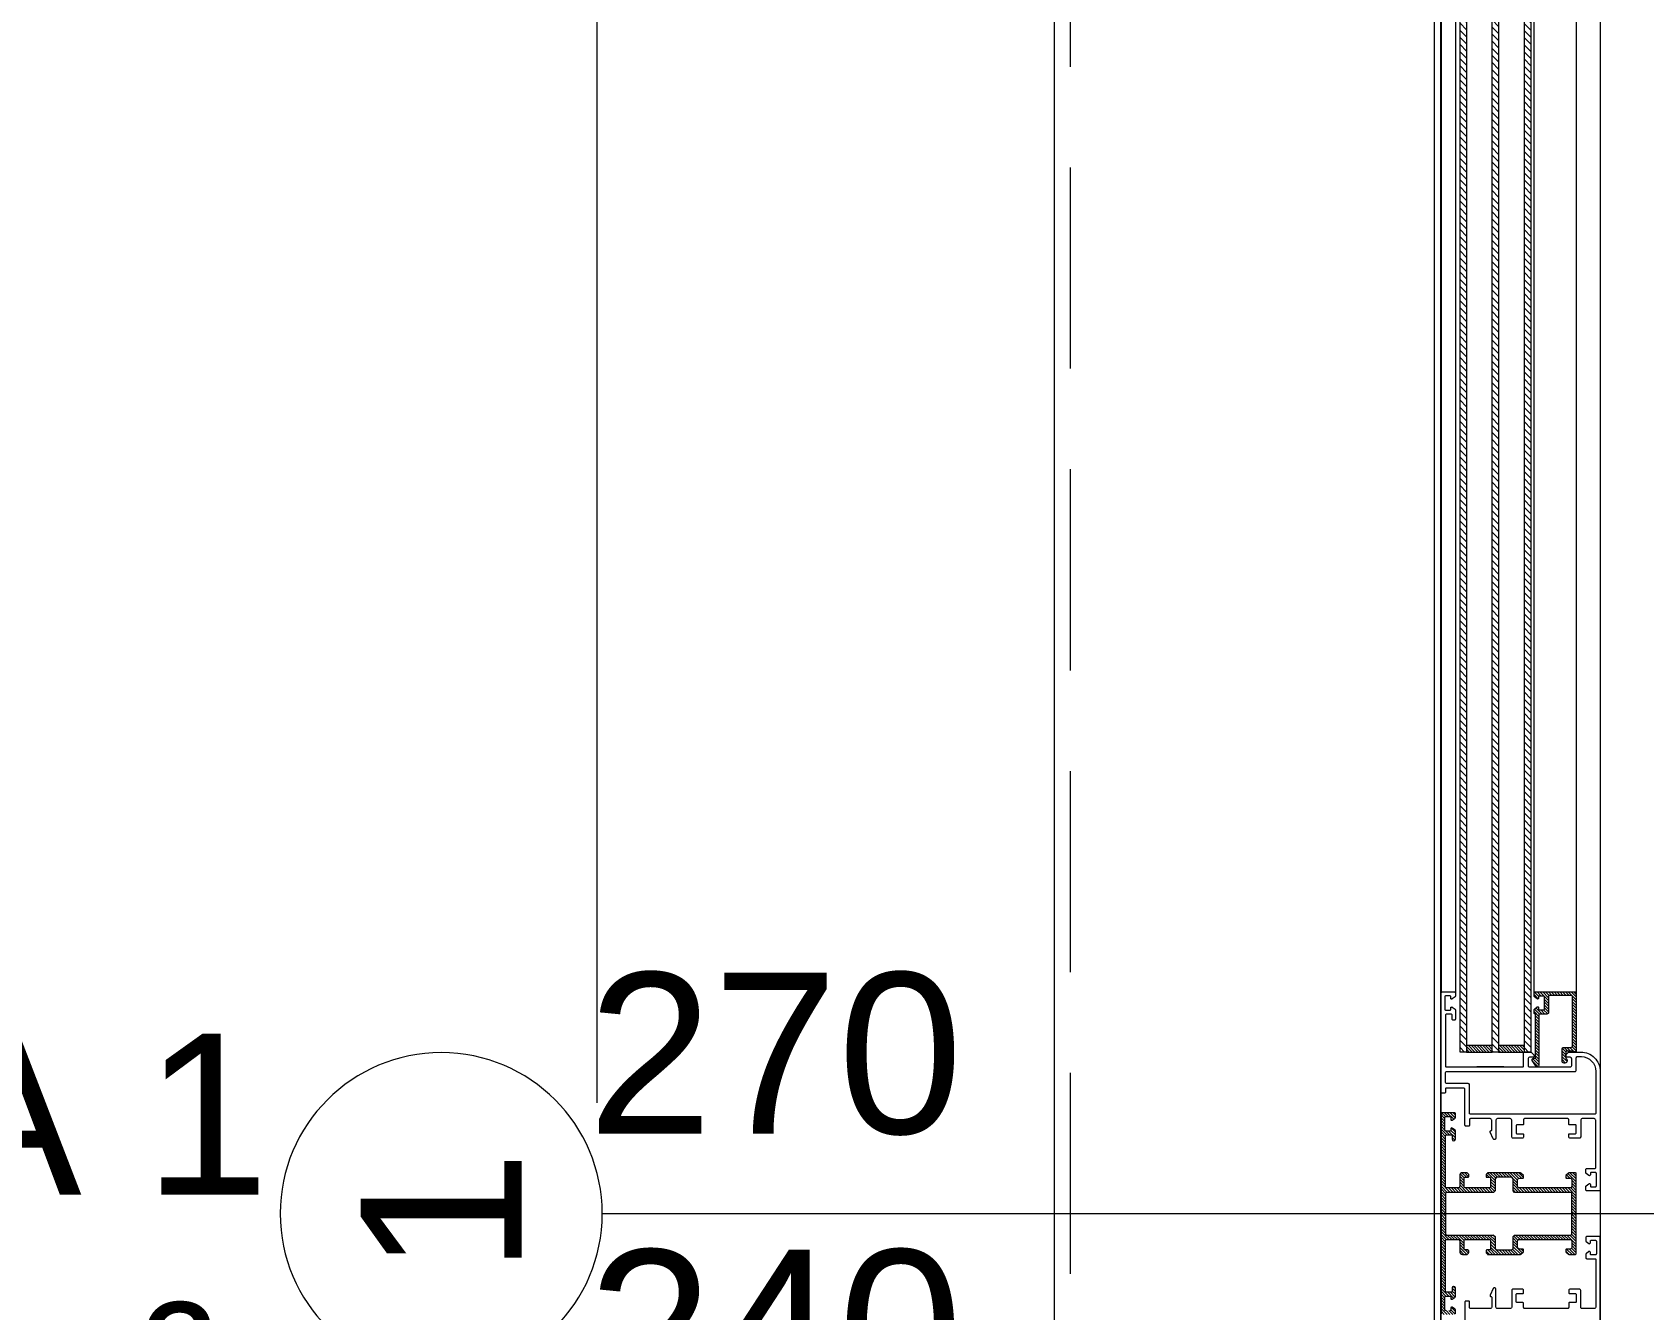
# Model space of a CAD drawing. Header units: centimetres. Extents: x 105417 to 110818, y -55119 to -48326.
# Drawn here: x 107474.3 to 107574.4, y -52295.2 to -52215.8 of the extents above; entities that cross this region are included whole.
import ezdxf

# ---------------------------------------------------------------- set-up
doc = ezdxf.new("R2010")
doc.units = ezdxf.units.CM
doc.header["$LTSCALE"] = 50
doc.header["$MEASUREMENT"] = 0
doc.linetypes.add('AXES', pattern=[2, 1.25, -0.25, 0.25, -0.25])
doc.linetypes.add('CACHE', pattern=[0.375, 0.25, -0.125])
doc.layers.get('0').update_dxf_attribs({"color": 8})
doc.layers.add('AXES', color=10, linetype='AXES')
doc.layers.add('COTE 50ème', color=1, linetype='Continuous')
doc.layers.add('DEMOL', color=7, linetype='Continuous', lineweight=60, true_color=0xe6ac00)
doc.layers.add('MACONNERIE COUPE', color=7, linetype='Continuous', lineweight=30)
doc.layers.add('WINDOWS', color=21, linetype='Continuous', lineweight=5)
doc.styles.add('GENERATED_STYLE_1', font='arial.ttf')
doc.styles.add('RS_TEXT_1.50', font='arial.ttf', dxfattribs={"height": 12.5})
doc.styles.add('RS_TXT_50', font='arial.ttf', dxfattribs={"height": 12.5})
doc.dimstyles.new('RS_50CM_LINEAIRE', dxfattribs={"dimscale": 5, "dimtxt": 12.5, "dimasz": 1.5, "dimexe": 1, "dimexo": 2.5, "dimgap": 1, "dimtad": 1, "dimdec": 1, "dimrnd": 0.5, "dimdsep": 46, "dimtxsty": 'RS_TXT_50', "dimblk1": 'ARCHTICK', "dimblk2": 'ARCHTICK', "dimsah": 1, "dimcen": 2.5, "dimdle": 1, "dimclrt": 4, "dimadec": 0, "dimazin": 2, "dimtfac": 1, "dimtdec": 1, "dimtix": 1, "dimtmove": 2, "dimatfit": 3, "dimfxl": 1, "dimtolj": 1, "dimtzin": 0, "dimarcsym": 0})
pattern_1 = [(135, (60862.94362, -96051.7208), (-0.08838834765, -0.08838834765), [])]

# ---------------------------------------------------------------- blocks, each defined once
blk = doc.blocks.new('A$Ceb270309')
at = {"layer": 'AXES', "lineweight": 5, "ltscale": 1.3}
blk.add_line((-30, -4150), (-30, -1058.41), dxfattribs=at)
blk = doc.blocks.new('_ArchTick')
at = {"color": 0, "linetype": 'ByBlock', "const_width": 0.15}
blk.add_lwpolyline([(-0.5, -0.5), (0.5, 0.5)], dxfattribs=at)
blk = doc.blocks.new('*D1165')
at = {"layer": 'COTE 50ème', "color": 0, "lineweight": -2, "ltscale": 0.5, "transparency": 16777216}
for p, q in [((107317.13, -52149.25), (107317.13, -52429.25)), ((107548.63, -52154.25), (107312.13, -52154.25)), ((107554.35, -52424.25), (107312.13, -52424.25))]:
    blk.add_line(p, q, dxfattribs=at)
at = {"layer": 'Defpoints', "color": 0, "ltscale": 0.5, "transparency": 16777216}
for p in [(107561.13, -52154.25), (107317.13, -52424.25), (107566.85, -52424.25)]:
    blk.add_point(p, dxfattribs=at)
at = {"layer": 'COTE 50ème', "color": 0, "lineweight": -2, "ltscale": 0.5, "transparency": 16777216, "xscale": 7.5, "yscale": 7.5, "zscale": 7.5}
for p, rotation in [((107317.13, -52154.25), 90), ((107317.13, -52424.25), 270)]:
    blk.add_blockref('_ArchTick', p, dxfattribs=dict(at, rotation=rotation))
at = {"layer": 'COTE 50ème', "color": 4, "ltscale": 0.5, "transparency": 16777216, "insert": (107305.75, -52289.25), "char_height": 12.5, "attachment_point": 5, "rotation": 90, "style": 'RS_TXT_50'}
blk.add_mtext('\\A1;270', dxfattribs=at)
blk = doc.blocks.new('*D1180')
at = {"layer": 'COTE 50ème', "color": 0, "lineweight": -2, "ltscale": 0.5, "transparency": 16777216}
for p, q in [((107253.08, -52052.36), (107253.08, -54127.36)), ((107431.85, -52057.36), (107248.08, -52057.36)), ((108207.94, -54122.36), (107248.08, -54122.36))]:
    blk.add_line(p, q, dxfattribs=at)
at = {"layer": 'Defpoints', "color": 0, "ltscale": 0.5, "transparency": 16777216}
for p in [(107444.35, -52057.36), (107253.08, -54122.36), (108220.44, -54122.36)]:
    blk.add_point(p, dxfattribs=at)
at = {"layer": 'COTE 50ème', "color": 0, "lineweight": -2, "ltscale": 0.5, "transparency": 16777216, "xscale": 7.5, "yscale": 7.5, "zscale": 7.5}
for p, rotation in [((107253.08, -52057.36), 90), ((107253.08, -54122.36), 270)]:
    blk.add_blockref('_ArchTick', p, dxfattribs=dict(at, rotation=rotation))
at = {"layer": 'COTE 50ème', "color": 4, "ltscale": 0.5, "transparency": 16777216, "insert": (107241.69, -53089.86), "char_height": 12.5, "attachment_point": 5, "rotation": 90, "style": 'RS_TXT_50'}
blk.add_mtext('\\A1;2065', dxfattribs=at)

msp = doc.modelspace()

# ---------------------------------------------------------------- hatches: boundary and pattern name
at = {"layer": 'WINDOWS'}
h = msp.add_hatch(dxfattribs=at)
h.set_pattern_fill('ANSI31', color=140, scale=2.5, angle=450)
h.set_pattern_definition([(135, (60862.73932, -96051.7208), (-0.2209708691, -0.2209708691), [])])
h.paths.add_polyline_path([(107562.94, -52279.21), (107562.94, -52166.83), (107563.34, -52166.83), (107563.34, -52279.21)])
h.paths.add_polyline_path([(107564.94, -52279.21), (107564.94, -52166.83), (107565.34, -52166.83), (107565.34, -52279.21)])
h.paths.add_polyline_path([(107566.94, -52279.21), (107566.94, -52166.83), (107567.34, -52166.83), (107567.34, -52279.21)])
at = {"layer": 'WINDOWS', "transparency": 33554559}
h = msp.add_hatch(dxfattribs=at)
h.set_pattern_fill('ANSI31', color=140, angle=450)
h.set_pattern_definition([(135, (60862.74362, -96034.7208), (-0.08838834765, -0.08838834765), [])])
h.paths.add_polyline_path([(107564.94, -52166.83), (107563.34, -52166.83), (107563.34, -52167.23), (107564.94, -52167.23)])
h.paths.add_polyline_path([(107566.94, -52166.83), (107565.34, -52166.83), (107565.34, -52167.23), (107566.94, -52167.23)])
h.paths.add_polyline_path([(107564.94, -52278.81), (107563.34, -52278.81), (107563.34, -52279.21), (107564.94, -52279.21)])
h.paths.add_polyline_path([(107566.94, -52278.81), (107565.34, -52278.81), (107565.34, -52279.21), (107566.94, -52279.21)])
h = msp.add_hatch(dxfattribs=at)
h.set_pattern_fill('ANSI31', color=256, angle=450)
h.set_pattern_definition(pattern_1)
h.paths.add_polyline_path([(107570.16, -52275.53, 0.414214), (107570.1, -52275.47), (107567.6, -52275.47, 0.414214), (107567.54, -52275.53), (107567.54, -52275.73, 0.250765), (107567.57, -52275.78), (107567.73, -52275.91, 0.599022), (107567.82, -52275.86), (107567.82, -52275.79, -0.414214), (107567.88, -52275.73), (107568.14, -52275.73, -0.414214), (107568.19, -52275.79), (107568.19, -52276.53, -0.414214), (107568.14, -52276.59), (107567.88, -52276.59, -0.414214), (107567.82, -52276.53), (107567.82, -52276.46, 0.599022), (107567.73, -52276.41), (107567.57, -52276.54, 0.250765), (107567.54, -52276.59), (107567.54, -52276.8, 0.414214), (107567.6, -52276.85), (107567.63, -52276.85), (107567.63, -52279.54, -0.414214), (107567.58, -52279.6), (107567.5, -52279.6, 0.603122), (107567.43, -52279.74), (107567.67, -52280.1, 0.737396), (107567.84, -52280.04), (107567.84, -52276.91, -0.414214), (107567.89, -52276.85), (107568.34, -52276.85, 0.414214), (107568.44, -52276.76), (107568.44, -52275.75, -0.414214), (107568.49, -52275.69), (107569.84, -52275.69, -0.414214), (107569.93, -52275.79), (107569.93, -52278.83, -0.414214), (107569.84, -52278.92), (107569.37, -52278.92, 0.414214), (107569.28, -52279.02), (107569.28, -52279.75, 1.657435), (107569.53, -52279.62, -0.247394), (107569.51, -52279.58), (107569.51, -52279.2, -0.414214), (107569.56, -52279.15), (107569.92, -52279.15), (107569.92, -52279.2), (107570.16, -52279.2), (107570.16, -52279.15)])
at = {"layer": 'WINDOWS'}
h = msp.add_hatch(dxfattribs=at)
h.set_pattern_fill('ANSI31', color=256, angle=450)
h.set_pattern_definition(pattern_1)
h.paths.add_polyline_path([(107562.04, -52284.42, -0.414214), (107562.09, -52284.36), (107562.39, -52284.36, -0.414214), (107562.45, -52284.42), (107562.45, -52284.63, 1), (107562.65, -52284.63), (107562.65, -52284.1, 0.250765), (107562.63, -52284.05), (107562.46, -52283.94, 0.599022), (107562.37, -52283.99), (107562.37, -52284.06, -0.414214), (107562.32, -52284.12), (107562.06, -52284.12, -0.414214), (107562, -52284.06), (107562, -52283.28, -0.414214), (107562.06, -52283.22), (107562.32, -52283.22, -0.414214), (107562.37, -52283.28), (107562.37, -52283.39, 0.599022), (107562.46, -52283.44), (107562.63, -52283.32, 0.250765), (107562.65, -52283.28), (107562.65, -52283.03, 0.414214), (107562.6, -52282.98), (107561.81, -52282.98, 0.414214), (107561.76, -52283.03), (107561.76, -52289.25), (107561.76, -52295.47, 0.414214), (107561.81, -52295.52), (107562.6, -52295.52, 0.414214), (107562.65, -52295.47), (107562.65, -52295.22, 0.250765), (107562.63, -52295.18), (107562.46, -52295.07, 0.599022), (107562.37, -52295.11), (107562.37, -52295.22, -0.414214), (107562.32, -52295.28), (107562.06, -52295.28, -0.414214), (107562, -52295.22), (107562, -52294.44, -0.414214), (107562.06, -52294.38), (107562.32, -52294.38, -0.414214), (107562.37, -52294.44), (107562.37, -52294.51, 0.599022), (107562.46, -52294.56), (107562.63, -52294.45, 0.250765), (107562.65, -52294.4), (107562.65, -52293.87, 1), (107562.45, -52293.87), (107562.45, -52294.09, -0.414214), (107562.39, -52294.14), (107562.09, -52294.14, -0.414214), (107562.04, -52294.09), (107562.04, -52290.91, -0.414214), (107562.09, -52290.86), (107562.82, -52290.86, -0.414214), (107562.92, -52290.95), (107562.92, -52291.6, 0.414214), (107563.1, -52291.79), (107563.36, -52291.79, 0.198912), (107563.4, -52291.77), (107563.46, -52291.71, 0.198912), (107563.48, -52291.67), (107563.48, -52291.57, 0.414214), (107563.42, -52291.51), (107563.25, -52291.51, -0.414214), (107563.2, -52291.45), (107563.2, -52290.95, -0.414214), (107563.29, -52290.86), (107564.75, -52290.86, -0.414214), (107564.84, -52290.95), (107564.84, -52291.45, -0.414214), (107564.78, -52291.51), (107564.61, -52291.51, 0.414214), (107564.56, -52291.57), (107564.56, -52291.67, 0.198912), (107564.58, -52291.71), (107564.64, -52291.77, 0.198912), (107564.68, -52291.79), (107566.68, -52291.79, 0.198912), (107566.72, -52291.77), (107566.88, -52291.62, 0.198912), (107566.89, -52291.58), (107566.89, -52291.51, 0.414214), (107566.84, -52291.45), (107566.65, -52291.45, -0.340481), (107566.52, -52291.36), (107566.52, -52290.95, -0.414214), (107566.61, -52290.86), (107569.79, -52290.86, -0.414214), (107569.88, -52290.95), (107569.88, -52291.36, -0.414214), (107569.79, -52291.45), (107569.56, -52291.45, 0.414214), (107569.51, -52291.51), (107569.51, -52291.58, 0.198912), (107569.52, -52291.62), (107569.68, -52291.77, 0.198912), (107569.72, -52291.79), (107570.1, -52291.79, 0.414214), (107570.16, -52291.73), (107570.16, -52289.25), (107570.16, -52286.77, 0.414214), (107570.1, -52286.71), (107569.72, -52286.71, 0.198912), (107569.68, -52286.73), (107569.52, -52286.88, 0.198912), (107569.51, -52286.92), (107569.51, -52286.99, 0.414214), (107569.56, -52287.05), (107569.79, -52287.05, -0.414214), (107569.88, -52287.14), (107569.88, -52287.55, -0.414214), (107569.79, -52287.65), (107566.61, -52287.65, -0.414214), (107566.52, -52287.55), (107566.52, -52287.14, -0.340481), (107566.65, -52287.05), (107566.84, -52287.05, 0.414214), (107566.89, -52286.99), (107566.89, -52286.92, 0.198912), (107566.88, -52286.88), (107566.72, -52286.73, 0.198912), (107566.68, -52286.71), (107564.68, -52286.71, 0.198912), (107564.64, -52286.73), (107564.58, -52286.79, 0.198912), (107564.56, -52286.83), (107564.56, -52286.94, 0.414214), (107564.61, -52286.99), (107564.78, -52286.99, -0.414214), (107564.84, -52287.05), (107564.84, -52287.55, -0.414214), (107564.75, -52287.65), (107563.29, -52287.65, -0.414214), (107563.2, -52287.55), (107563.2, -52287.05, -0.414214), (107563.25, -52286.99), (107563.42, -52286.99, 0.414214), (107563.48, -52286.94), (107563.48, -52286.83, 0.198912), (107563.46, -52286.79), (107563.4, -52286.73, 0.198912), (107563.36, -52286.71), (107563.1, -52286.71, 0.414214), (107562.92, -52286.9), (107562.92, -52287.55, -0.414214), (107562.82, -52287.65), (107562.09, -52287.65, -0.414214), (107562.04, -52287.59)])
h.paths.add_polyline_path([(107562.09, -52287.93), (107565.03, -52287.93), (107565.12, -52287.83), (107565.12, -52287.09), (107565.21, -52286.99), (107566.15, -52286.99), (107566.24, -52287.09), (107566.24, -52287.83), (107566.33, -52287.93), (107569.82, -52287.93), (107569.88, -52287.98), (107569.88, -52289.25), (107569.88, -52290.52), (107569.82, -52290.58), (107566.33, -52290.58), (107566.24, -52290.67), (107566.24, -52291.42), (107566.15, -52291.51), (107565.21, -52291.51), (107565.12, -52291.42), (107565.12, -52290.67), (107565.03, -52290.58), (107562.09, -52290.58), (107562.04, -52290.52), (107562.04, -52289.25), (107562.04, -52287.98)], flags=16)

# ---------------------------------------------------------------- linework, layer by layer
at = {"layer": 'WINDOWS', "color": 165, "linetype": 'CACHE'}
msp.add_line((107538.75, -52424.25), (107538.75, -52154.25), dxfattribs=at)
at = {"layer": 'WINDOWS'}
for p, q in [((107571.64, -52165.73), (107571.65, -52280.38)), ((107561.76, -52170.53), (107561.76, -52275.53)), ((107562.65, -52170.51), (107562.65, -52275.53)), ((107567.54, -52275.53), (107567.54, -52170.51)), ((107570.15, -52170.51), (107570.16, -52275.53)), ((107565.67, -52280.14), (107563.99, -52280.14))]:
    msp.add_line(p, q, dxfattribs=at)
at = {"layer": 'WINDOWS', "color": 165}
msp.add_line((107509.66, -52289.25), (107605.66, -52289.25), dxfattribs=at)
for points in [[(107561.75, -52154.25), (107561.75, -52424.25), (107537.75, -52424.25), (107537.75, -52154.25)], [(107561.35, -52423.85), (107561.35, -52154.65), (107561.75, -52154.25), (107561.75, -52424.25)], [(107571.65, -52154.25), (107571.65, -52424.25), (107581.65, -52424.25), (107581.65, -52154.25)]]:
    msp.add_lwpolyline(points, close=True, dxfattribs=at)
at = {"layer": 'WINDOWS'}
for points in [[(107561.75, -52424.25), (107561.75, -52154.25), (107571.65, -52154.25), (107571.65, -52424.25)], [(107569.88, -52289.25), (107569.88, -52287.98), (107569.82, -52287.93), (107566.33, -52287.93), (107566.24, -52287.83), (107566.24, -52287.09), (107566.15, -52286.99), (107565.21, -52286.99), (107565.12, -52287.09), (107565.12, -52287.83), (107565.03, -52287.93), (107562.09, -52287.93), (107562.04, -52287.98), (107562.04, -52289.25), (107562.04, -52290.52), (107562.09, -52290.58), (107565.03, -52290.58), (107565.12, -52290.67), (107565.12, -52291.42), (107565.21, -52291.51), (107566.15, -52291.51), (107566.24, -52291.42), (107566.24, -52290.67), (107566.33, -52290.58), (107569.82, -52290.58), (107569.88, -52290.52)]]:
    msp.add_lwpolyline(points, close=True, dxfattribs=at)
at = {"layer": 'WINDOWS', "color": 140}
for points in [[(107562.94, -52279.21), (107562.94, -52166.83), (107563.34, -52166.83), (107563.34, -52279.21)], [(107564.94, -52279.21), (107564.94, -52166.83), (107565.34, -52166.83), (107565.34, -52279.21)], [(107566.94, -52279.21), (107566.94, -52166.83), (107567.34, -52166.83), (107567.34, -52279.21)], [(107564.94, -52278.81), (107563.34, -52278.81), (107563.34, -52279.21), (107564.94, -52279.21)], [(107566.94, -52278.81), (107565.34, -52278.81), (107565.34, -52279.21), (107566.94, -52279.21)]]:
    msp.add_lwpolyline(points, close=True, dxfattribs=at)
at = {"layer": 'WINDOWS'}
for points in [[(107571.65, -52287.78, -0.414214), (107571.6, -52287.83), (107570.81, -52287.83, -0.414214), (107570.76, -52287.78), (107570.76, -52287.57, -0.250765), (107570.78, -52287.52), (107570.95, -52287.39, -0.599022), (107571.04, -52287.44), (107571.04, -52287.53, 0.414214), (107571.09, -52287.59), (107571.35, -52287.59, 0.414214), (107571.41, -52287.53), (107571.41, -52286.75, 0.414214), (107571.35, -52286.69), (107571.09, -52286.69, 0.414214), (107571.04, -52286.75), (107571.04, -52286.84, -0.599022), (107570.95, -52286.89), (107570.78, -52286.76, -0.250765), (107570.76, -52286.71), (107570.76, -52286.51, -0.414214), (107570.81, -52286.45), (107571.32, -52286.45, 0.414214), (107571.37, -52286.39), (107571.37, -52283.45, 0.414214), (107571.28, -52283.35), (107570.53, -52283.35, 0.414214), (107570.44, -52283.45), (107570.44, -52284.47, -0.414214), (107570.35, -52284.57), (107569.79, -52284.57, -0.414214), (107569.69, -52284.47), (107569.69, -52284.34, -0.414214), (107569.75, -52284.29), (107570.1, -52284.29, 0.414214), (107570.16, -52284.23), (107570.16, -52283.78, 0.414214), (107570.1, -52283.73), (107569.75, -52283.73, -0.414214), (107569.69, -52283.67), (107569.69, -52283.41, 0.414214), (107569.64, -52283.35), (107566.95, -52283.35, 0.414214), (107566.89, -52283.41), (107566.89, -52283.67, -0.414214), (107566.84, -52283.73), (107566.48, -52283.73, 0.414214), (107566.43, -52283.78), (107566.43, -52284.23, 0.414214), (107566.48, -52284.29), (107566.84, -52284.29, -0.414214), (107566.89, -52284.34), (107566.89, -52284.47, -0.414214), (107566.8, -52284.57), (107566.24, -52284.57, -0.414214), (107566.15, -52284.47), (107566.15, -52283.45, 0.414214), (107566.05, -52283.35), (107565.27, -52283.35, 0.414214), (107565.17, -52283.45), (107565.17, -52284.57, -0.809546), (107565, -52284.6), (107564.81, -52284.18, -0.543142), (107564.86, -52284.1, 0.414214), (107564.91, -52284.04), (107564.91, -52283.45, 0.414214), (107564.82, -52283.35), (107563.59, -52283.35, 0.414214), (107563.53, -52283.41), (107563.53, -52283.76, -0.414214), (107563.48, -52283.82), (107563.31, -52283.82, -0.414214), (107563.25, -52283.76), (107563.25, -52281.54, 0.414214), (107563.16, -52281.45), (107562.09, -52281.45, 0.414214), (107562.04, -52281.5), (107562.04, -52281.71, -0.414214), (107561.98, -52281.77), (107561.81, -52281.77, -0.414214), (107561.76, -52281.71), (107561.76, -52275.53, -0.414214), (107561.81, -52275.47), (107562.6, -52275.47, -0.414214), (107562.65, -52275.53), (107562.65, -52275.74, -0.250765), (107562.63, -52275.78), (107562.46, -52275.91, -0.599022), (107562.37, -52275.87), (107562.37, -52275.77, 0.414214), (107562.32, -52275.72), (107562.06, -52275.72, 0.414214), (107562, -52275.77), (107562, -52276.56, 0.414214), (107562.06, -52276.61), (107562.32, -52276.61, 0.414214), (107562.37, -52276.56), (107562.37, -52276.46, -0.599022), (107562.46, -52276.42), (107562.63, -52276.55, -0.250765), (107562.65, -52276.59), (107562.65, -52277.17, -0.414214), (107562.6, -52277.23), (107562.51, -52277.23, -0.414214), (107562.45, -52277.17), (107562.45, -52276.91, 0.414214), (107562.39, -52276.86), (107562.09, -52276.86, 0.414214), (107562.04, -52276.91), (107562.04, -52280.09, 0.414214), (107562.09, -52280.14), (107566.83, -52280.14, 0.414214), (107566.89, -52280.09), (107566.89, -52279.26, -0.414214), (107566.94, -52279.21), (107567.33, -52279.21, -0.198912), (107567.37, -52279.22), (107567.52, -52279.38, -0.198912), (107567.54, -52279.42), (107567.54, -52279.49, -0.414214), (107567.48, -52279.54), (107567.26, -52279.54, 0.414214), (107567.17, -52279.64), (107567.17, -52280.05, 0.414214), (107567.26, -52280.14), (107569.79, -52280.14, 0.414214), (107569.88, -52280.05), (107569.88, -52279.64, 0.414214), (107569.79, -52279.54), (107569.56, -52279.54, -0.414214), (107569.51, -52279.49), (107569.51, -52279.42, -0.198912), (107569.52, -52279.38), (107569.68, -52279.22, -0.198912), (107569.72, -52279.21), (107570.44, -52279.21, -0.414214), (107571.65, -52280.42)], [(107569.92, -52279.15), (107569.56, -52279.15, 0.414214), (107569.51, -52279.2), (107569.51, -52279.58, 0.247394), (107569.53, -52279.62, -1.657435), (107569.28, -52279.75), (107569.28, -52279.02, -0.414214), (107569.37, -52278.92), (107569.84, -52278.92, 0.414214), (107569.93, -52278.83), (107569.93, -52275.79, 0.414214), (107569.84, -52275.69), (107568.49, -52275.69, 0.414214), (107568.44, -52275.75), (107568.44, -52276.76, -0.414214), (107568.34, -52276.85), (107567.89, -52276.85, 0.414214), (107567.84, -52276.91), (107567.84, -52280.04, -0.737396), (107567.67, -52280.1), (107567.43, -52279.74, -0.603122), (107567.5, -52279.6), (107567.58, -52279.6, 0.414214), (107567.63, -52279.54), (107567.63, -52276.85), (107567.6, -52276.85, -0.414214), (107567.54, -52276.8), (107567.54, -52276.59, -0.250765), (107567.57, -52276.54), (107567.73, -52276.41, -0.599022), (107567.82, -52276.46), (107567.82, -52276.53, 0.414214), (107567.88, -52276.59), (107568.14, -52276.59, 0.414214), (107568.19, -52276.53), (107568.19, -52275.79, 0.414214), (107568.14, -52275.73), (107567.88, -52275.73, 0.414214), (107567.82, -52275.79), (107567.82, -52275.86, -0.599022), (107567.73, -52275.91), (107567.57, -52275.78, -0.250765), (107567.54, -52275.73), (107567.54, -52275.53, -0.414214), (107567.6, -52275.47), (107570.1, -52275.47, -0.414214), (107570.16, -52275.53), (107570.16, -52279.15), (107570.16, -52279.2), (107569.92, -52279.2)], [(107570.16, -52279.58, -0.414214), (107570.25, -52279.49), (107570.48, -52279.49), (107570.48, -52279.49, -0.414214), (107571.37, -52280.42), (107571.37, -52283.02, -0.414214), (107571.32, -52283.07), (107563.59, -52283.07, -0.414214), (107563.53, -52283.02), (107563.53, -52281.26, 0.414214), (107563.44, -52281.17), (107562.13, -52281.17, -0.414214), (107562.04, -52281.07), (107562.04, -52280.51, -0.414214), (107562.13, -52280.42), (107570.07, -52280.42, 0.414214), (107570.16, -52280.33)]]:
    msp.add_lwpolyline(points, format="xyb", close=True, dxfattribs=at)
at = {"layer": 'WINDOWS', "color": 165}
msp.add_lwpolyline([(107499.66, -52279.25, 1), (107499.66, -52299.25, 1)], format="xyb", close=True, dxfattribs=at)
at = {"layer": 'WINDOWS'}
for points in [[(107562.06, -52295.28, -0.414214), (107562, -52295.22), (107562, -52294.44, -0.414214), (107562.06, -52294.38), (107562.32, -52294.38, -0.414214), (107562.37, -52294.44), (107562.37, -52294.51, 0.599022), (107562.46, -52294.56), (107562.63, -52294.45, 0.250765), (107562.65, -52294.4), (107562.65, -52293.87, 1), (107562.45, -52293.87), (107562.45, -52294.09, -0.414214), (107562.39, -52294.14), (107562.09, -52294.14, -0.414214), (107562.04, -52294.09), (107562.04, -52290.91, -0.414214), (107562.09, -52290.86), (107562.82, -52290.86, -0.414214), (107562.92, -52290.95), (107562.92, -52291.6, 0.414214), (107563.1, -52291.79), (107563.36, -52291.79, 0.198912), (107563.4, -52291.77), (107563.46, -52291.71, 0.198912), (107563.48, -52291.67), (107563.48, -52291.57, 0.414214), (107563.42, -52291.51), (107563.25, -52291.51, -0.414214), (107563.2, -52291.45), (107563.2, -52290.95, -0.414214), (107563.29, -52290.86), (107564.75, -52290.86, -0.414214), (107564.84, -52290.95), (107564.84, -52291.45, -0.414214), (107564.78, -52291.51), (107564.61, -52291.51, 0.414214), (107564.56, -52291.57), (107564.56, -52291.67, 0.198912), (107564.58, -52291.71), (107564.64, -52291.77, 0.198912), (107564.68, -52291.79), (107566.68, -52291.79, 0.198912), (107566.72, -52291.77), (107566.88, -52291.62, 0.198912), (107566.89, -52291.58), (107566.89, -52291.51, 0.414214), (107566.84, -52291.45), (107566.65, -52291.45, -0.340481), (107566.52, -52291.36), (107566.52, -52290.95, -0.414214), (107566.61, -52290.86), (107569.79, -52290.86, -0.414214), (107569.88, -52290.95), (107569.88, -52291.36, -0.414214), (107569.79, -52291.45), (107569.56, -52291.45, 0.414214), (107569.51, -52291.51), (107569.51, -52291.58, 0.198912), (107569.52, -52291.62), (107569.68, -52291.77, 0.198912), (107569.72, -52291.79), (107570.1, -52291.79, 0.414214), (107570.16, -52291.73), (107570.16, -52289.25), (107570.16, -52286.77, 0.414214), (107570.1, -52286.71), (107569.72, -52286.71, 0.198912), (107569.68, -52286.73), (107569.52, -52286.88, 0.198912), (107569.51, -52286.92), (107569.51, -52286.99, 0.414214), (107569.56, -52287.05), (107569.79, -52287.05, -0.414214), (107569.88, -52287.14), (107569.88, -52287.55, -0.414214), (107569.79, -52287.65), (107566.61, -52287.65, -0.414214), (107566.52, -52287.55), (107566.52, -52287.14, -0.340481), (107566.65, -52287.05), (107566.84, -52287.05, 0.414214), (107566.89, -52286.99), (107566.89, -52286.92, 0.198912), (107566.88, -52286.88), (107566.72, -52286.73, 0.198912), (107566.68, -52286.71), (107564.68, -52286.71, 0.198912), (107564.64, -52286.73), (107564.58, -52286.79, 0.198912), (107564.56, -52286.83), (107564.56, -52286.94, 0.414214), (107564.61, -52286.99), (107564.78, -52286.99, -0.414214), (107564.84, -52287.05), (107564.84, -52287.55, -0.414214), (107564.75, -52287.65), (107563.29, -52287.65, -0.414214), (107563.2, -52287.55), (107563.2, -52287.05, -0.414214), (107563.25, -52286.99), (107563.42, -52286.99, 0.414214), (107563.48, -52286.94), (107563.48, -52286.83, 0.198912), (107563.46, -52286.79), (107563.4, -52286.73, 0.198912), (107563.36, -52286.71), (107563.1, -52286.71, 0.414214), (107562.92, -52286.9), (107562.92, -52287.55, -0.414214), (107562.82, -52287.65), (107562.09, -52287.65, -0.414214), (107562.04, -52287.59), (107562.04, -52284.42, -0.414214), (107562.09, -52284.36), (107562.39, -52284.36, -0.414214), (107562.45, -52284.42), (107562.45, -52284.63, 1), (107562.65, -52284.63), (107562.65, -52284.1, 0.250765), (107562.63, -52284.05), (107562.46, -52283.94, 0.599022), (107562.37, -52283.99), (107562.37, -52284.06, -0.414214), (107562.32, -52284.12), (107562.06, -52284.12, -0.414214), (107562, -52284.06), (107562, -52283.28, -0.414214), (107562.06, -52283.22), (107562.32, -52283.22, -0.414214), (107562.37, -52283.28), (107562.37, -52283.39, 0.599022), (107562.46, -52283.44), (107562.63, -52283.32, 0.250765), (107562.65, -52283.28), (107562.65, -52283.03, 0.414214), (107562.6, -52282.98), (107561.81, -52282.98, 0.414214), (107561.76, -52283.03), (107561.76, -52289.25), (107561.76, -52295.47, 0.414214)], [(107571.65, -52298.08), (107571.65, -52290.73, 0.414214), (107571.6, -52290.67), (107570.81, -52290.67, 0.414214), (107570.76, -52290.73), (107570.76, -52290.93, 0.250765), (107570.78, -52290.98), (107570.95, -52291.11, 0.599022), (107571.04, -52291.06), (107571.04, -52290.97, -0.414214), (107571.09, -52290.91), (107571.35, -52290.91, -0.414214), (107571.41, -52290.97), (107571.41, -52291.75, -0.414214), (107571.35, -52291.81), (107571.09, -52291.81, -0.414214), (107571.04, -52291.75), (107571.04, -52291.66, 0.599022), (107570.95, -52291.61), (107570.78, -52291.74, 0.250765), (107570.76, -52291.79), (107570.76, -52291.99, 0.414214), (107570.81, -52292.05), (107571.32, -52292.05, -0.414214), (107571.37, -52292.11), (107571.37, -52295.06, -0.414214), (107571.28, -52295.15), (107570.53, -52295.15, -0.414214), (107570.44, -52295.06), (107570.44, -52294.03, 0.414214), (107570.35, -52293.94), (107569.79, -52293.94, 0.414214), (107569.69, -52294.03), (107569.69, -52294.16, 0.414214), (107569.75, -52294.22), (107570.1, -52294.22, -0.414214), (107570.16, -52294.27), (107570.16, -52294.72, -0.414214), (107570.1, -52294.78), (107569.75, -52294.78, 0.414214), (107569.69, -52294.83), (107569.69, -52295.09, -0.414214), (107569.64, -52295.15), (107566.95, -52295.15, -0.414214), (107566.89, -52295.09), (107566.89, -52294.83, 0.414214), (107566.84, -52294.78), (107566.48, -52294.78, -0.414214), (107566.43, -52294.72), (107566.43, -52294.27, -0.414214), (107566.48, -52294.22), (107566.84, -52294.22, 0.414214), (107566.89, -52294.16), (107566.89, -52294.03, 0.414214), (107566.8, -52293.94), (107566.24, -52293.94, 0.414214), (107566.15, -52294.03), (107566.15, -52295.06, -0.414214), (107566.05, -52295.15), (107565.27, -52295.15, -0.414214), (107565.17, -52295.06), (107565.17, -52293.94, 0.809546), (107565, -52293.9), (107564.81, -52294.32, 0.543142), (107564.86, -52294.4, -0.414214), (107564.91, -52294.46), (107564.91, -52295.06, -0.414214), (107564.82, -52295.15), (107563.59, -52295.15, -0.414214), (107563.53, -52295.09), (107563.53, -52294.74, 0.414214), (107563.48, -52294.68), (107563.31, -52294.68, 0.414214), (107563.25, -52294.74), (107563.25, -52296.96, -0.414214)], [(107562.65, -52295.47), (107562.65, -52295.22, 0.250765), (107562.63, -52295.18), (107562.46, -52295.07, 0.599022), (107562.37, -52295.11), (107562.37, -52295.22, -0.414214), (107562.32, -52295.28)]]:
    msp.add_lwpolyline(points, format="xyb", dxfattribs=at)

# ---------------------------------------------------------------- block references
at = {"layer": 'MACONNERIE COUPE', "lineweight": 5, "ltscale": 0.5}
msp.add_blockref('A$Ceb270309', (107539.35, -50862.36), dxfattribs=at)

# ---------------------------------------------------------------- texts
at = {"layer": 'DEMOL', "lineweight": -2, "insert": (107455.21, -52291.48), "char_height": 10, "width": 93.9293, "attachment_point": 5, "style": 'RS_TEXT_1.50'}
msp.add_mtext('TERASA 1\\PS=6.34m²', dxfattribs=at)
at = {"layer": 'WINDOWS', "color": 165, "char_height": 10, "attachment_point": 7, "style": 'GENERATED_STYLE_1'}
for s, insert in [('\\A1;\\pt0;270', (107508.76, -52284.42)), ('\\A1;\\pt0;240{\\H0.66x;\\S^  ;}', (107508.76, -52304.42))]:
    msp.add_mtext(s, dxfattribs=dict(at, insert=insert))
at = {"layer": 'WINDOWS', "color": 165, "insert": (107504.66, -52293.06), "char_height": 10, "attachment_point": 7, "rotation": 90, "style": 'GENERATED_STYLE_1'}
msp.add_mtext('\\A1;\\pt0;1', dxfattribs=at)

# ---------------------------------------------------------------- dimensions: what is measured, and where the dimension line sits
at = {"layer": 'COTE 50ème', "ltscale": 0.5}
for base, p1, p2, picture, middle in [((107253.08, -54122.36), (107444.35, -52057.36), (108220.44, -54122.36), '*D1180', (107241.69, -53089.86)), ((107317.13, -52424.25), (107561.13, -52154.25), (107566.85, -52424.25), '*D1165', (107305.75, -52289.25))]:
    dim = msp.add_linear_dim(base=base, p1=p1, p2=p2, angle=90, dimstyle='RS_50CM_LINEAIRE', dxfattribs=at)
    dim.commit()
    dim.dimension.update_dxf_attribs({"geometry": picture, "text_midpoint": middle})

doc.saveas('drawing.dxf')
